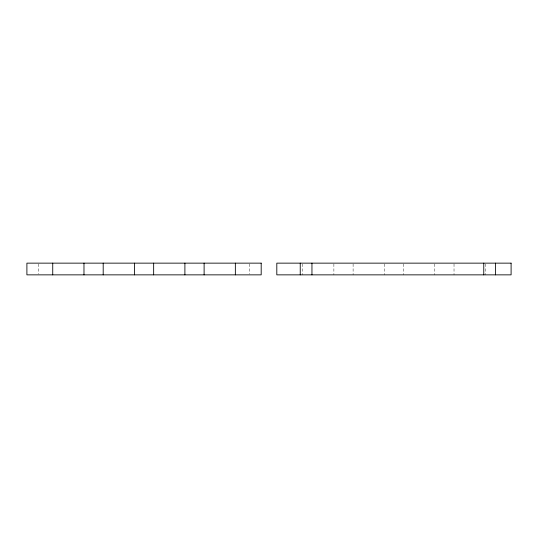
<?xml version="1.0" encoding="UTF-8"?>
<svg xmlns="http://www.w3.org/2000/svg" width="538" height="538" viewBox="0 0 538 538"><rect width="100%" height="100%" fill="white"/><g stroke="black" fill="none" stroke-linecap="round" stroke-linejoin="round"><path stroke-width="0.4" stroke-dasharray="2.69 2.02" d="M485.263 263.976L485.263 274.857M454.025 263.976L454.025 274.857M434.805 263.976L434.805 274.857M403.567 263.976L403.567 274.857M384.347 263.976L384.347 274.857M353.103 263.976L353.103 274.857M333.883 263.976L333.883 274.857M302.645 263.976L302.645 274.857M249.477 263.976L249.477 274.024M38.615 263.976L38.615 274.024"/><path stroke-width="0.81" d="M495.478 263.143L495.478 274.857M483.763 263.143L483.763 274.857M311.953 263.143L311.953 274.857M300.238 263.143L300.238 274.857M235.355 263.143L235.355 274.857M204.117 263.143L204.117 274.857M184.897 263.143L184.897 274.857M153.653 263.143L153.653 274.857M134.433 263.143L134.433 274.857M103.195 263.143L103.195 274.857M83.975 263.143L83.975 274.857M52.737 263.143L52.737 274.857M261.192 263.143L26.9 263.143L26.9 274.857L261.192 274.857L261.192 263.143M511.1 263.143L276.808 263.143L276.808 274.857L511.1 274.857L511.1 263.143"/></g></svg>
